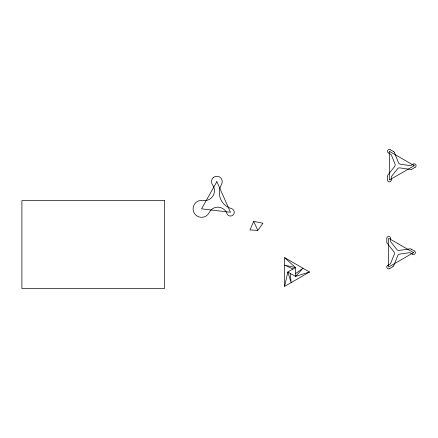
<?xml version="1.0" encoding="UTF-8"?>
<svg xmlns="http://www.w3.org/2000/svg" width="438" height="438" viewBox="0 0 438 438"><rect width="100%" height="100%" fill="white"/><g stroke="black" fill="none" stroke-linecap="round" stroke-linejoin="round"><path stroke-width="0.66" d="M386.798 238.496L386.798 241.94M387.515 176.377L387.515 179.821M391.233 179.821L391.233 177.631A2.365 2.365 0 0 1 391.747 176.158L397.605 168.75A2.365 2.365 0 0 1 399.806 167.88L410.269 169.407A2.365 2.365 0 0 1 410.433 169.435A1.987 1.987 0 0 0 411.879 169.216M284.656 286.364L287.843 272.003L295.491 267.591L284.656 257.648L284.656 286.364L309.518 272.003L284.656 257.648M393.844 265.483L397.775 255.595A2.365 2.365 0 0 1 399.631 254.122L408.977 252.753A2.365 2.365 0 0 1 410.505 253.044L412.459 254.171M253.695 221.365L249.989 229.961L257.812 230.372L262.937 223.221L253.695 221.365L257.812 230.372M295.491 273.597L303.041 268.27L295.491 276.422L287.843 272.003L291.128 282.625L290.29 273.421M387.838 265.313L389.809 264.174A2.365 2.365 0 0 0 390.827 262.997L394.315 254.221A2.365 2.365 0 0 0 393.97 251.877L387.4 243.561A2.365 2.365 0 0 0 387.291 243.429A1.883 1.883 0 0 1 386.792 242.159M415.054 167.36L411.944 169.156M392.837 266.731L389.721 268.527M413.176 164.146L411.222 165.274A2.365 2.365 0 0 1 409.694 165.564L400.348 164.195A2.365 2.365 0 0 1 398.492 162.722L394.561 152.835M309.518 272.003L295.491 276.422L295.491 267.591L284.656 265.127L293.044 269.003M390.439 149.791L393.548 151.586M411.227 249.162L414.343 250.958M388.555 153.004L390.526 154.143A2.365 2.365 0 0 1 391.545 155.32L395.027 164.097A2.365 2.365 0 0 1 394.687 166.44L388.117 174.757A2.365 2.365 0 0 1 388.002 174.888A1.883 1.883 0 0 0 387.51 176.158M390.515 238.496L390.521 240.686A2.365 2.365 0 0 0 391.03 242.159L396.888 249.567A2.365 2.365 0 0 0 399.089 250.437L409.552 248.91A2.365 2.365 0 0 0 409.716 248.883A1.987 1.987 0 0 1 411.162 249.107M386.792 238.277A1.861 1.861 0 0 1 388.659 236.416A1.861 1.861 0 0 1 390.521 238.277M414.403 250.996A1.861 1.861 0 0 1 415.131 253.569A1.861 1.861 0 0 1 412.536 254.215M393.795 265.625A1.878 1.878 0 0 1 392.897 266.693M389.65 268.571A1.872 1.872 0 0 1 387.039 267.925A1.872 1.872 0 0 1 387.772 265.335M391.233 180.04A1.861 1.861 0 0 1 389.371 181.901A1.861 1.861 0 0 1 387.51 180.04M413.248 164.102A1.861 1.861 0 0 1 415.848 164.748A1.861 1.861 0 0 1 415.12 167.321M393.614 151.625A1.878 1.878 0 0 1 394.507 152.692M388.49 152.966A1.861 1.861 0 0 1 387.761 150.393A1.861 1.861 0 0 1 390.362 149.747M216.87 181.639L201.562 208.849L230.476 212.249L216.87 181.639M414.238 165.679L389.371 180.04L389.371 151.324L414.238 165.679M413.521 252.638L388.659 266.994L388.659 238.277L413.521 252.638M164.453 200.571L21.9 200.571L21.9 288.538L164.453 288.538L164.453 200.571M213.109 177.795A5.376 5.376 0 0 0 212.55 184.841A9.877 9.877 0 0 1 202.975 200.462A8.503 8.503 0 0 0 193.35 206.648A8.503 8.503 0 0 0 198.595 216.815A8.503 8.503 0 0 0 209.211 212.561A9.603 9.603 0 0 1 226.895 213.53A3.805 3.805 0 0 0 233.262 214.834A3.805 3.805 0 0 0 231.483 208.581A16.573 16.573 0 0 1 221.529 184.327A5.376 5.376 0 0 0 220.166 177.39A5.376 5.376 0 0 0 213.109 177.795"/></g></svg>
